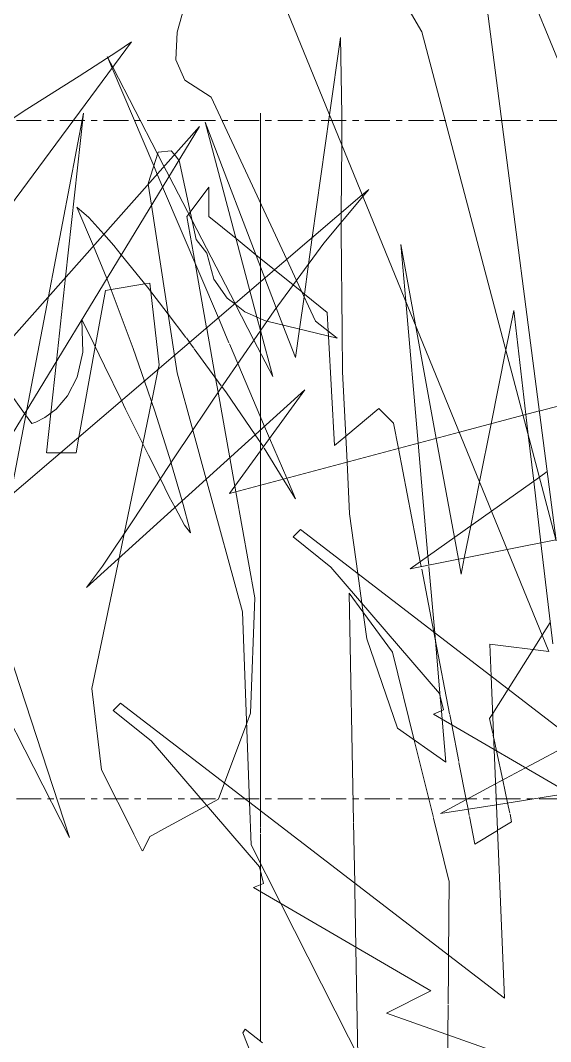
# Model space of a CAD drawing. Header units: inches. Extents: x 8252 to 9002, y -226 to 478.
# Drawn here: x 8357.05 to 8367.7, y 13.5 to 34.01 of the extents above; entities that cross this region are included whole.
import ezdxf

# ---------------------------------------------------------------- set-up
doc = ezdxf.new("R2010")
doc.units = ezdxf.units.IN
doc.header["$MEASUREMENT"] = 0
doc.linetypes.add('Grid Line 1_2_', pattern=[0.875, 0.5, -0.125, 0.125, -0.125])
doc.layers.add('A-DETL-GENF', color=92, linetype='Continuous', lineweight=9)
doc.layers.add('A-FLOR-LEVL-1', color=51, linetype='Grid Line 1_2_', lineweight=9)

# ---------------------------------------------------------------- blocks, each defined once
blk = doc.blocks.new('fountain grass 26746 - fountain grass 26746-1770215-Section 18')
at = {"layer": 'A-DETL-GENF'}
for p, q in [((8359.283, 33.583), (8355.501, 28.478)), ((8358.988, 33.38), (8359.283, 33.583)), ((8358.226, 32.893), (8358.988, 33.38)), ((8357.175, 32.226), (8358.226, 32.893)), ((8356.016, 31.48), (8357.175, 32.226)), ((8352.93, 23.185), (8360.644, 31.882)), ((8360.644, 31.882), (8355.35, 23.185)), ((8363.916, 30.507), (8364.045, 30.617)), ((8364.045, 30.617), (8363.929, 30.477)), ((8355.35, 23.185), (8363.916, 30.507)), ((8363.929, 30.477), (8363.145, 29.536)), ((8363.145, 29.536), (8362.144, 28.176)), ((8362.144, 28.176), (8361.119, 26.694)), ((8367.488, 26.17), (8370.408, 26.948)), ((8361.119, 26.694), (8360.151, 25.243)), ((8358.375, 22.617), (8362.761, 26.588)), ((8362.761, 26.588), (8361.249, 24.508)), ((8365.865, 25.738), (8367.147, 26.079)), ((8367.147, 26.079), (8367.473, 26.166)), ((8361.249, 24.508), (8365.865, 25.738)), ((8360.151, 25.243), (8359.318, 23.977)), ((8367.475, 24.837), (8366.512, 24.154)), ((8367.631, 24.948), (8367.475, 24.837)), ((8366.512, 24.154), (8364.879, 22.996)), ((8359.318, 23.977), (8358.7, 23.05)), ((8366.827, 23.383), (8367.803, 23.577)), ((8364.879, 22.996), (8366.827, 23.383)), ((8358.7, 23.05), (8358.375, 22.617)), ((8368.199, 19.535), (8367.195, 18.997)), ((8367.195, 18.997), (8366.594, 18.675)), ((8366.594, 18.675), (8365.484, 18.08)), ((8366.611, 18.256), (8368.073, 18.485)), ((8365.484, 18.08), (8366.611, 18.256))]:
    blk.add_line(p, q, dxfattribs=at)
blk = doc.blocks.new('lupin 26755 - lupin 26755-1770228-Section 18')
at = {"layer": 'A-DETL-GENF'}
for p, q in [((8371.276, 24.822), (8364.853, 40.544)), ((8362.527, 23.635), (8362.675, 23.784)), ((8363.287, 23.026), (8362.527, 23.635)), ((8362.675, 23.784), (8370.386, 17.852)), ((8365.464, 20.492), (8363.287, 23.026)), ((8365.546, 20.159), (8365.464, 20.492)), ((8365.344, 20.076), (8365.546, 20.159)), ((8368.903, 18), (8365.344, 20.076))]:
    blk.add_line(p, q, dxfattribs=at)
blk = doc.blocks.new('lupin 26755 - lupin 26755-V1-Section 18')
at = {"layer": 'A-DETL-GENF'}
for p, q in [((8361.07, 40.719), (8365.114, 33.785)), ((8367.811, 23.56), (8365.954, 37.85)), ((8367.663, 21.336), (8361.24, 37.058)), ((8365.114, 33.785), (8367.811, 23.56)), ((8366.504, 20.839), (8366.477, 21.484)), ((8366.477, 21.484), (8367.663, 21.336)), ((8366.552, 19.68), (8366.504, 20.839)), ((8358.914, 20.149), (8359.062, 20.298)), ((8359.674, 19.54), (8358.914, 20.149)), ((8359.062, 20.298), (8366.773, 14.366)), ((8361.851, 17.006), (8359.674, 19.54)), ((8366.565, 19.364), (8366.552, 19.672)), ((8366.773, 14.366), (8366.565, 19.364)), ((8361.933, 16.673), (8361.851, 17.006)), ((8361.731, 16.59), (8361.933, 16.673)), ((8365.29, 14.514), (8361.731, 16.59)), ((8364.401, 14.069), (8365.29, 14.514)), ((8366.922, 13.179), (8364.401, 14.069))]:
    blk.add_line(p, q, dxfattribs=at)
blk = doc.blocks.new('hydrangea 26752 - hydrangea 26752-1770219-Section 18')
at = {"layer": 'A-DETL-GENF'}
for p, q in [((8360.372, 34.401), (8360.2, 33.774)), ((8360.2, 33.774), (8360.173, 33.222)), ((8360.173, 33.222), (8360.35, 32.81)), ((8360.35, 32.81), (8360.882, 32.473)), ((8360.882, 32.473), (8362.398, 29.209)), ((8360.079, 31.391), (8359.813, 31.367)), ((8360.142, 31.316), (8360.079, 31.391)), ((8359.813, 31.367), (8359.614, 30.738)), ((8360.233, 31.206), (8360.142, 31.316)), ((8360.579, 29.613), (8360.237, 31.201)), ((8359.616, 30.723), (8359.681, 30.3)), ((8359.681, 30.3), (8360.144, 27.283)), ((8360.792, 29.336), (8360.579, 29.613)), ((8360.937, 28.815), (8360.792, 29.336)), ((8362.398, 29.209), (8362.594, 28.787)), ((8361.201, 28.432), (8360.937, 28.815)), ((8362.594, 28.787), (8362.973, 27.969)), ((8361.353, 28.316), (8361.201, 28.432)), ((8361.558, 28.16), (8361.353, 28.316)), ((8361.983, 27.971), (8361.558, 28.16)), ((8363.413, 27.629), (8361.999, 27.967)), ((8362.973, 27.969), (8363.413, 27.629)), ((8360.144, 27.283), (8360.198, 26.929)), ((8360.198, 26.929), (8360.512, 25.783)), ((8360.512, 25.783), (8360.782, 24.796)), ((8360.782, 24.796), (8361.512, 22.13)), ((8361.512, 22.13), (8361.652, 18.305)), ((8361.652, 18.305), (8361.683, 17.452)), ((8361.683, 17.452), (8362.281, 16.269)), ((8362.281, 16.269), (8364.008, 12.854)), ((8361.564, 13.748), (8361.517, 13.674)), ((8361.911, 13.473), (8361.564, 13.748)), ((8361.517, 13.674), (8362.618, 10.898))]:
    blk.add_line(p, q, dxfattribs=at)
blk = doc.blocks.new('fountain grass 26746 - fountain grass 26746-V10-Section 18')
at = {"layer": 'A-DETL-GENF'}
for p, q in [((8363.26, 32.114), (8363.479, 33.667)), ((8363.506, 32.123), (8363.479, 33.667)), ((8358.804, 33.262), (8358.791, 33.288)), ((8358.791, 33.288), (8358.802, 33.261)), ((8358.802, 33.261), (8358.89, 33.054)), ((8358.903, 33.071), (8358.804, 33.262)), ((8358.89, 33.054), (8359.726, 31.091)), ((8359.802, 31.334), (8358.903, 33.071)), ((8362.912, 29.649), (8363.26, 32.114)), ((8363.502, 31.521), (8363.506, 32.123)), ((8361.959, 28.834), (8360.757, 31.965)), ((8360.757, 31.965), (8361.66, 28.578)), ((8363.494, 30.147), (8363.502, 31.521)), ((8359.933, 31.081), (8359.802, 31.334)), ((8359.726, 31.091), (8359.796, 30.926)), ((8360.036, 30.883), (8359.933, 31.081)), ((8359.796, 30.926), (8359.905, 30.669)), ((8360.498, 29.991), (8360.036, 30.883)), ((8359.905, 30.669), (8361.026, 28.036)), ((8358.426, 30.054), (8358.185, 30.263)), ((8358.185, 30.263), (8358.514, 29.48)), ((8358.723, 29.716), (8358.426, 30.054)), ((8361.361, 28.323), (8360.498, 29.991)), ((8363.492, 29.757), (8363.493, 29.954)), ((8363.493, 29.954), (8363.494, 30.147)), ((8363.51, 27.778), (8363.492, 29.757)), ((8358.924, 29.487), (8358.723, 29.716)), ((8362.837, 29.117), (8362.912, 29.649)), ((8358.514, 29.48), (8358.786, 28.83)), ((8359.074, 29.302), (8358.924, 29.487)), ((8364.689, 29.507), (8364.788, 28.373)), ((8364.984, 27.893), (8364.689, 29.507)), ((8359.601, 28.651), (8359.074, 29.302)), ((8362.745, 28.462), (8362.837, 29.117)), ((8358.793, 28.813), (8359.316, 27.423)), ((8362.188, 28.237), (8361.959, 28.834)), ((8360.017, 28.109), (8359.601, 28.651)), ((8361.66, 28.578), (8361.8, 28.052)), ((8362.653, 27.811), (8362.745, 28.462)), ((8364.788, 28.373), (8365.037, 25.517)), ((8360.374, 27.644), (8360.017, 28.109)), ((8361.739, 27.591), (8361.372, 28.302)), ((8362.322, 27.89), (8362.188, 28.237)), ((8366.958, 28.184), (8366.8, 27.394)), ((8367.203, 26.094), (8366.958, 28.184)), ((8358.42, 27.725), (8358.283, 27.995)), ((8358.283, 27.995), (8358.3, 27.35)), ((8361.026, 28.036), (8361.238, 27.536)), ((8361.8, 28.052), (8361.872, 27.783)), ((8358.738, 27.075), (8358.42, 27.725)), ((8361.872, 27.783), (8362.118, 26.86)), ((8362.572, 27.238), (8362.322, 27.89)), ((8362.572, 27.238), (8362.653, 27.811)), ((8363.518, 26.955), (8363.51, 27.769)), ((8365.401, 25.614), (8364.984, 27.893)), ((8360.442, 27.551), (8360.382, 27.634)), ((8360.532, 27.429), (8360.448, 27.543)), ((8361.246, 27.517), (8361.415, 27.122)), ((8362.118, 26.86), (8361.739, 27.591)), ((8358.3, 27.35), (8358.19, 26.846)), ((8359.316, 27.423), (8359.541, 26.767)), ((8361.083, 26.672), (8360.542, 27.415)), ((8366.8, 27.394), (8366.503, 25.908)), ((8361.415, 27.122), (8361.953, 25.856)), ((8359.08, 26.373), (8358.738, 27.075)), ((8363.61, 25.137), (8363.518, 26.955)), ((8358.19, 26.846), (8357.997, 26.47)), ((8359.541, 26.767), (8359.748, 26.16)), ((8357.134, 26.115), (8356.819, 26.555)), ((8357.997, 26.47), (8357.765, 26.204)), ((8361.188, 26.528), (8361.094, 26.657)), ((8361.764, 25.685), (8361.188, 26.528)), ((8359.163, 26.205), (8359.08, 26.373)), ((8357.278, 25.915), (8357.134, 26.115)), ((8357.765, 26.204), (8357.539, 26.033)), ((8359.621, 25.275), (8359.163, 26.205)), ((8359.748, 26.16), (8360.074, 25.125)), ((8367.25, 25.687), (8367.203, 26.094)), ((8357.362, 25.942), (8357.278, 25.915)), ((8357.539, 26.033), (8357.362, 25.942)), ((8361.953, 25.856), (8362.055, 25.617)), ((8366.503, 25.908), (8366.27, 24.745)), ((8361.929, 25.443), (8361.764, 25.685)), ((8367.359, 24.755), (8367.25, 25.687)), ((8362.055, 25.617), (8362.397, 24.814)), ((8365.037, 25.517), (8365.235, 23.249)), ((8365.765, 23.624), (8365.401, 25.614)), ((8359.86, 24.801), (8359.621, 25.275)), ((8362.329, 24.796), (8361.944, 25.421)), ((8360.074, 25.125), (8360.085, 25.092)), ((8360.085, 25.092), (8360.298, 24.358)), ((8363.662, 24.102), (8363.61, 25.137)), ((8358.034, 17.596), (8354.358, 24.795)), ((8360.04, 24.444), (8359.86, 24.801)), ((8362.572, 24.402), (8362.329, 24.796)), ((8362.397, 24.814), (8362.572, 24.402)), ((8366.27, 24.745), (8366.093, 23.857)), ((8367.504, 23.518), (8367.359, 24.755)), ((8360.155, 24.229), (8360.04, 24.444)), ((8360.345, 23.872), (8360.155, 24.229)), ((8360.298, 24.358), (8360.32, 24.284)), ((8360.32, 24.284), (8360.448, 23.804)), ((8363.825, 22.899), (8363.662, 24.1)), ((8360.463, 23.719), (8360.345, 23.872)), ((8360.448, 23.804), (8360.463, 23.719)), ((8366.093, 23.857), (8365.964, 23.211)), ((8365.845, 23.188), (8365.765, 23.624)), ((8367.742, 21.489), (8367.504, 23.518)), ((8365.235, 23.249), (8365.251, 23.07)), ((8365.899, 22.89), (8365.845, 23.188)), ((8365.964, 23.211), (8365.899, 22.89)), ((8365.254, 23.042), (8365.37, 21.711)), ((8363.906, 22.306), (8363.825, 22.899)), ((8364.004, 21.586), (8363.906, 22.306)), ((8356.584, 22.026), (8358.034, 17.596)), ((8364.622, 19.792), (8364.004, 21.586)), ((8365.37, 21.711), (8365.482, 20.419)), ((8365.482, 20.419), (8365.506, 20.143)), ((8365.506, 20.143), (8365.521, 19.973)), ((8365.521, 19.973), (8365.597, 19.109)), ((8365.597, 19.109), (8364.622, 19.792))]:
    blk.add_line(p, q, dxfattribs=at)
blk = doc.blocks.new('lupin 26755 - lupin 26755-V11-Section 18')
at = {"layer": 'A-DETL-GENF'}
for p, q in [((8357.614, 28.466), (8358.315, 32.147)), ((8357.957, 28.852), (8358.315, 32.147)), ((8361.874, 30.336), (8361.874, 32.147)), ((8361.874, 30.336), (8361.874, 32.147)), ((8360.836, 30.664), (8360.46, 30.163)), ((8360.836, 30.071), (8360.836, 30.664)), ((8361.874, 30.336), (8361.874, 30.664)), ((8361.874, 30.664), (8361.874, 30.336)), ((8360.46, 30.163), (8360.43, 30.122)), ((8361.874, 29.227), (8361.874, 30.336)), ((8361.874, 30.071), (8361.874, 30.336)), ((8361.874, 30.336), (8361.874, 30.071)), ((8361.874, 29.227), (8361.874, 30.336)), ((8360.43, 30.122), (8360.391, 30.071)), ((8360.391, 30.071), (8360.558, 29.134)), ((8361.38, 29.629), (8360.836, 30.071)), ((8361.874, 29.055), (8361.874, 30.071)), ((8361.874, 30.071), (8361.874, 29.227)), ((8361.778, 29.306), (8361.38, 29.629)), ((8360.558, 29.134), (8360.79, 27.835)), ((8362.154, 29), (8361.778, 29.306)), ((8361.874, 29.056), (8361.874, 29.227)), ((8361.874, 29.227), (8361.874, 29.056)), ((8361.874, 29.056), (8361.874, 29.227)), ((8361.874, 28.762), (8361.874, 29.055)), ((8361.874, 29.055), (8361.874, 28.762)), ((8361.874, 28.762), (8361.874, 29.055)), ((8361.874, 28.762), (8361.874, 29.055)), ((8362.527, 28.697), (8362.154, 29)), ((8357.774, 27.167), (8357.957, 28.852)), ((8359.65, 28.736), (8359.546, 28.719)), ((8359.67, 28.562), (8359.65, 28.736)), ((8361.874, 28.019), (8361.874, 28.762)), ((8361.874, 28.762), (8361.874, 28.019)), ((8361.874, 28.019), (8361.874, 28.762)), ((8361.874, 28.143), (8361.874, 28.762)), ((8361.874, 28.736), (8361.874, 28.588)), ((8361.874, 28.019), (8361.874, 28.736)), ((8358.76, 28.588), (8358.553, 27.452)), ((8358.871, 28.606), (8358.76, 28.588)), ((8359.546, 28.719), (8358.871, 28.606)), ((8359.837, 27.09), (8359.67, 28.562)), ((8361.874, 28.588), (8361.874, 28.019)), ((8362.701, 28.556), (8362.527, 28.697)), ((8362.752, 28.514), (8362.701, 28.556)), ((8357.181, 26.193), (8357.614, 28.466)), ((8363.209, 28.143), (8362.752, 28.514)), ((8361.874, 28.019), (8361.874, 28.143)), ((8363.23, 27.771), (8363.209, 28.143)), ((8361.874, 27.787), (8361.874, 28.019)), ((8361.874, 28.019), (8361.874, 27.787)), ((8361.874, 27.787), (8361.874, 28.019)), ((8361.874, 28.019), (8361.874, 27.787)), ((8361.874, 27.787), (8361.874, 28.019)), ((8361.874, 27.787), (8361.874, 28.019)), ((8360.793, 27.82), (8360.97, 26.827)), ((8361.874, 27.846), (8361.874, 27.787)), ((8361.874, 27.787), (8361.874, 27.846)), ((8361.874, 27.331), (8361.874, 27.774)), ((8361.874, 27.774), (8361.874, 27.331)), ((8361.874, 27.331), (8361.874, 27.774)), ((8361.874, 27.331), (8361.874, 27.772)), ((8361.874, 27.772), (8361.874, 27.331)), ((8361.874, 27.331), (8361.874, 27.772)), ((8361.874, 27.772), (8361.874, 27.331)), ((8361.874, 27.331), (8361.874, 27.772)), ((8363.235, 27.671), (8363.23, 27.771)), ((8363.357, 25.474), (8363.235, 27.671)), ((8358.553, 27.452), (8358.224, 25.642)), ((8361.874, 26.042), (8361.874, 27.331)), ((8361.874, 27.331), (8361.874, 26.042)), ((8361.874, 27.09), (8361.874, 27.331)), ((8361.874, 27.331), (8361.874, 26.042)), ((8361.874, 26.042), (8361.874, 27.331)), ((8361.874, 26.66), (8361.874, 27.331)), ((8361.874, 27.331), (8361.874, 26.042)), ((8361.874, 26.042), (8361.874, 27.331)), ((8357.661, 26.125), (8357.774, 27.167)), ((8359.819, 27.005), (8359.837, 27.09)), ((8361.874, 26.042), (8361.874, 27.09)), ((8359.688, 26.372), (8359.819, 27.005)), ((8360.97, 26.827), (8361.02, 26.545)), ((8361.02, 26.545), (8361.256, 25.225)), ((8361.874, 26.042), (8361.874, 26.66)), ((8359.508, 25.506), (8359.683, 26.35)), ((8356.853, 24.469), (8357.159, 26.08)), ((8357.159, 26.08), (8357.181, 26.193)), ((8357.574, 25.325), (8357.661, 26.125)), ((8361.874, 26.042), (8361.874, 26.215)), ((8361.874, 26.215), (8361.874, 26.042)), ((8364.247, 26.215), (8363.583, 25.662)), ((8364.544, 25.918), (8364.247, 26.215)), ((8361.874, 25.785), (8361.874, 26.042)), ((8361.874, 26.042), (8361.874, 25.785)), ((8361.874, 25.785), (8361.874, 26.042)), ((8361.874, 26.042), (8361.874, 25.785)), ((8361.874, 25.785), (8361.874, 26.042)), ((8361.874, 25.785), (8361.874, 26.042)), ((8361.874, 26.042), (8361.874, 25.785)), ((8361.874, 25.918), (8361.874, 26.042)), ((8361.874, 26.042), (8361.874, 25.785)), ((8361.874, 25.785), (8361.874, 26.042)), ((8361.874, 25.785), (8361.874, 25.918)), ((8364.641, 25.412), (8364.544, 25.918)), ((8361.874, 25.523), (8361.874, 25.785)), ((8361.874, 25.785), (8361.874, 25.523)), ((8361.874, 25.523), (8361.874, 25.785)), ((8361.874, 25.785), (8361.874, 25.523)), ((8361.874, 25.523), (8361.874, 25.785)), ((8361.874, 25.523), (8361.874, 25.785)), ((8361.874, 25.785), (8361.874, 25.523)), ((8361.874, 25.523), (8361.874, 25.785)), ((8361.874, 25.785), (8361.874, 25.523)), ((8361.874, 25.523), (8361.874, 25.785)), ((8363.583, 25.662), (8363.357, 25.474)), ((8358.224, 25.642), (8358.167, 25.325)), ((8359.131, 23.696), (8359.508, 25.506)), ((8361.874, 25.372), (8361.874, 25.523)), ((8361.874, 25.523), (8361.874, 25.372)), ((8361.874, 25.372), (8361.874, 25.523)), ((8361.874, 25.523), (8361.874, 25.372)), ((8361.874, 25.372), (8361.874, 25.523)), ((8361.874, 25.474), (8361.874, 25.523)), ((8361.874, 25.523), (8361.874, 25.474)), ((8361.874, 25.372), (8361.874, 25.523)), ((8361.874, 25.523), (8361.874, 25.372)), ((8361.874, 25.372), (8361.874, 25.523)), ((8357.854, 25.325), (8357.58, 25.325)), ((8358.167, 25.325), (8357.854, 25.325)), ((8361.874, 25.325), (8361.874, 25.368)), ((8361.874, 25.368), (8361.874, 25.325)), ((8361.874, 24.675), (8361.874, 25.368)), ((8361.874, 25.368), (8361.874, 24.675)), ((8361.874, 24.675), (8361.874, 25.368)), ((8361.874, 24.675), (8361.874, 25.368)), ((8361.874, 25.368), (8361.874, 24.675)), ((8361.874, 24.675), (8361.874, 25.368)), ((8365.08, 23.138), (8364.641, 25.412)), ((8361.256, 25.225), (8361.357, 24.657)), ((8361.357, 24.657), (8361.377, 24.542)), ((8361.874, 24.381), (8361.874, 24.675)), ((8361.874, 24.675), (8361.874, 24.381)), ((8361.874, 24.381), (8361.874, 24.675)), ((8361.874, 24.381), (8361.874, 24.675)), ((8361.874, 24.675), (8361.874, 24.381)), ((8361.874, 24.381), (8361.874, 24.675)), ((8361.377, 24.542), (8361.757, 22.414)), ((8361.874, 24.435), (8361.874, 24.381)), ((8361.874, 24.419), (8361.874, 24.435)), ((8361.874, 24.373), (8361.874, 24.419)), ((8361.874, 19.701), (8361.874, 24.366)), ((8361.874, 24.366), (8361.874, 22.42)), ((8361.874, 20.588), (8361.874, 24.366)), ((8361.874, 18.134), (8361.874, 24.366)), ((8361.874, 24.366), (8361.874, 19.987)), ((8361.874, 24.144), (8361.874, 24.366)), ((8361.874, 24.366), (8361.874, 18.134)), ((8361.874, 18.134), (8361.874, 24.366)), ((8361.874, 24.062), (8361.874, 24.144)), ((8361.874, 23.991), (8361.874, 24.062)), ((8361.874, 18.134), (8361.874, 23.991)), ((8359.03, 23.211), (8359.131, 23.696)), ((8361.874, 18.134), (8361.874, 23.546)), ((8361.874, 23.546), (8361.874, 22.804)), ((8358.485, 20.588), (8359.03, 23.211)), ((8365.099, 23.039), (8365.08, 23.138)), ((8365.353, 21.724), (8365.11, 22.986)), ((8361.874, 22.804), (8361.874, 18.134)), ((8361.757, 22.414), (8361.669, 20.095)), ((8361.874, 18.134), (8361.874, 22.508)), ((8361.874, 21.321), (8361.874, 22.508)), ((8361.874, 22.414), (8361.874, 20.095)), ((8363.741, 17.912), (8363.654, 22.508)), ((8363.93, 22.132), (8363.654, 22.508)), ((8364.525, 21.321), (8363.93, 22.132)), ((8367.692, 21.914), (8367.531, 21.659)), ((8365.381, 21.578), (8365.353, 21.724)), ((8365.67, 20.079), (8365.381, 21.578)), ((8367.531, 21.659), (8367.351, 21.375)), ((8367.351, 21.375), (8366.845, 20.576)), ((8361.874, 21.321), (8361.874, 18.134)), ((8361.874, 21.321), (8361.874, 19.349)), ((8361.874, 20.91), (8361.874, 21.321)), ((8364.525, 21.321), (8364.96, 19.555)), ((8361.874, 18.134), (8361.874, 20.91)), ((8358.676, 18.958), (8358.485, 20.588)), ((8361.874, 18.958), (8361.874, 20.588)), ((8361.874, 19.701), (8361.874, 20.58)), ((8361.874, 20.58), (8361.874, 19.701)), ((8366.845, 20.576), (8366.535, 20.087)), ((8361.669, 20.095), (8361.594, 19.893)), ((8361.874, 20.095), (8361.874, 18.369)), ((8361.874, 19.987), (8361.874, 18.134)), ((8365.711, 19.867), (8365.673, 20.065)), ((8366.535, 20.087), (8366.471, 19.987)), ((8366.471, 19.987), (8366.536, 19.688)), ((8361.594, 19.893), (8361.149, 18.692)), ((8365.855, 19.125), (8365.712, 19.862)), ((8361.874, 19.69), (8361.874, 19.496)), ((8361.874, 19.496), (8361.874, 18.134)), ((8364.96, 19.555), (8365.344, 18.001)), ((8366.541, 19.66), (8366.556, 19.594)), ((8366.556, 19.594), (8366.61, 19.338)), ((8361.874, 19.349), (8361.874, 18.134)), ((8366.61, 19.338), (8366.736, 18.751)), ((8366.003, 18.358), (8365.858, 19.106)), ((8359.325, 17.668), (8358.676, 18.958)), ((8361.874, 18.134), (8361.874, 18.958)), ((8361.149, 18.692), (8361.083, 18.514)), ((8366.736, 18.751), (8366.835, 18.291)), ((8361.083, 18.513), (8361.031, 18.375)), ((8361.029, 18.369), (8360.792, 18.239)), ((8361.874, 18.364), (8361.874, 18.134)), ((8366.04, 18.167), (8366.003, 18.358)), ((8366.835, 18.291), (8366.879, 18.086)), ((8360.792, 18.239), (8359.796, 17.694)), ((8361.874, 18.134), (8361.874, 17.937)), ((8361.874, 17.937), (8361.874, 18.134)), ((8361.874, 18.134), (8361.874, 17.937)), ((8361.874, 18.134), (8361.874, 17.937)), ((8361.874, 17.937), (8361.874, 18.134)), ((8361.874, 17.937), (8361.874, 18.134)), ((8361.874, 18.134), (8361.874, 17.937)), ((8361.874, 17.937), (8361.874, 18.134)), ((8361.874, 18.134), (8361.874, 17.937)), ((8361.874, 17.937), (8361.874, 18.134)), ((8361.874, 18.134), (8361.874, 17.937)), ((8361.874, 17.937), (8361.874, 18.134)), ((8361.874, 18.134), (8361.874, 17.937)), ((8361.874, 17.937), (8361.874, 18.134)), ((8366.064, 18.041), (8366.04, 18.167)), ((8366.883, 18.064), (8366.916, 17.91)), ((8361.874, 17.936), (8361.874, 17.809)), ((8361.874, 17.809), (8361.874, 17.936)), ((8361.874, 17.936), (8361.874, 17.809)), ((8361.874, 17.936), (8361.874, 17.809)), ((8361.874, 17.809), (8361.874, 17.936)), ((8361.874, 17.809), (8361.874, 17.936)), ((8361.874, 17.936), (8361.874, 17.809)), ((8361.874, 17.809), (8361.874, 17.936)), ((8361.874, 17.936), (8361.874, 17.809)), ((8361.874, 17.809), (8361.874, 17.936)), ((8361.874, 17.936), (8361.874, 17.91)), ((8361.874, 17.809), (8361.874, 17.936)), ((8361.874, 17.936), (8361.874, 17.809)), ((8361.874, 17.809), (8361.874, 17.936)), ((8361.874, 17.91), (8361.874, 17.809)), ((8363.764, 16.681), (8363.741, 17.898)), ((8365.348, 17.983), (8365.657, 16.73)), ((8366.175, 17.465), (8366.068, 18.021)), ((8366.916, 17.91), (8366.648, 17.749)), ((8359.494, 17.332), (8359.327, 17.665)), ((8359.787, 17.689), (8359.65, 17.614)), ((8361.874, 17.799), (8361.874, 17.69)), ((8361.874, 17.69), (8361.874, 17.799)), ((8361.874, 17.799), (8361.874, 17.69)), ((8361.874, 17.799), (8361.874, 17.69)), ((8361.874, 17.69), (8361.874, 17.799)), ((8361.874, 17.69), (8361.874, 17.799)), ((8361.874, 17.799), (8361.874, 17.69)), ((8361.874, 17.69), (8361.874, 17.799)), ((8361.874, 17.799), (8361.874, 17.69)), ((8361.874, 17.69), (8361.874, 17.799)), ((8361.874, 17.799), (8361.874, 17.69)), ((8361.874, 17.69), (8361.874, 17.799)), ((8361.874, 17.799), (8361.874, 17.69)), ((8361.874, 17.69), (8361.874, 17.799)), ((8361.874, 17.67), (8361.874, 17.074)), ((8361.874, 17.074), (8361.874, 17.67)), ((8361.874, 17.67), (8361.874, 17.074)), ((8361.874, 17.67), (8361.874, 17.614)), ((8361.874, 17.317), (8361.874, 17.67)), ((8361.874, 17.074), (8361.874, 17.67)), ((8361.874, 17.67), (8361.874, 17.074)), ((8361.874, 17.074), (8361.874, 17.67)), ((8361.874, 17.67), (8361.874, 17.074)), ((8361.874, 17.074), (8361.874, 17.67)), ((8361.874, 17.67), (8361.874, 17.465)), ((8361.874, 17.465), (8361.874, 17.67)), ((8361.874, 17.67), (8361.874, 17.074)), ((8361.874, 17.074), (8361.874, 17.67)), ((8366.633, 17.74), (8366.175, 17.465)), ((8359.65, 17.614), (8359.508, 17.329)), ((8361.874, 17.614), (8361.874, 17.317)), ((8359.502, 17.318), (8359.501, 17.317)), ((8359.501, 17.317), (8359.501, 17.318)), ((8361.874, 17.074), (8361.874, 16.913)), ((8361.874, 16.913), (8361.874, 17.074)), ((8361.874, 17.074), (8361.874, 16.913)), ((8361.874, 16.913), (8361.874, 17.074)), ((8361.874, 17.074), (8361.874, 16.913)), ((8361.874, 16.913), (8361.874, 17.074)), ((8361.874, 17.074), (8361.874, 16.913)), ((8361.874, 16.913), (8361.874, 17.074)), ((8361.874, 17.074), (8361.874, 16.913)), ((8361.874, 16.913), (8361.874, 17.074)), ((8361.874, 17.022), (8361.874, 16.994)), ((8361.874, 17.021), (8361.874, 17.022)), ((8361.874, 16.913), (8361.874, 17.021)), ((8361.874, 16.989), (8361.874, 16.928)), ((8361.874, 16.9), (8361.874, 16.649)), ((8361.874, 16.649), (8361.874, 16.9)), ((8361.874, 16.9), (8361.874, 16.649)), ((8361.874, 16.649), (8361.874, 16.9)), ((8361.874, 16.9), (8361.874, 16.649)), ((8361.874, 16.649), (8361.874, 16.9)), ((8361.874, 16.9), (8361.874, 16.849)), ((8361.874, 16.649), (8361.874, 16.9)), ((8361.874, 16.9), (8361.874, 16.649)), ((8361.874, 16.823), (8361.874, 16.9)), ((8361.874, 16.9), (8361.874, 16.725)), ((8361.874, 16.649), (8361.874, 16.9)), ((8361.874, 16.849), (8361.874, 16.771)), ((8361.874, 16.649), (8361.874, 16.823)), ((8361.874, 16.759), (8361.874, 16.665)), ((8361.874, 16.725), (8361.874, 16.649)), ((8361.874, 16.649), (8361.874, 16.507)), ((8361.874, 16.507), (8361.874, 16.649)), ((8361.874, 16.649), (8361.874, 16.507)), ((8361.874, 16.507), (8361.874, 16.649)), ((8361.874, 16.649), (8361.874, 16.507)), ((8361.874, 16.507), (8361.874, 16.649)), ((8361.874, 16.649), (8361.874, 16.507)), ((8361.874, 16.576), (8361.874, 16.649)), ((8361.874, 16.649), (8361.874, 16.576)), ((8361.874, 16.507), (8361.874, 16.649)), ((8361.874, 16.649), (8361.874, 16.507)), ((8361.874, 16.507), (8361.874, 16.649)), ((8363.766, 16.558), (8363.764, 16.681)), ((8365.658, 16.725), (8365.647, 15.232)), ((8361.874, 16.507), (8361.874, 16.576)), ((8361.874, 16.576), (8361.874, 16.559)), ((8361.874, 16.559), (8361.874, 16.513)), ((8361.874, 16.507), (8361.874, 13.502)), ((8361.874, 13.502), (8361.874, 16.507)), ((8361.874, 16.507), (8361.874, 16.447)), ((8361.874, 16.427), (8361.874, 16.507)), ((8361.874, 16.507), (8361.874, 15.538)), ((8361.874, 15.689), (8361.874, 16.507)), ((8361.874, 16.507), (8361.874, 13.502)), ((8361.874, 13.502), (8361.874, 16.507)), ((8361.874, 16.507), (8361.874, 14.351)), ((8361.874, 15.473), (8361.874, 16.507)), ((8361.874, 16.507), (8361.874, 13.502)), ((8361.874, 13.502), (8361.874, 16.507)), ((8361.874, 16.447), (8361.874, 16.368)), ((8361.874, 16.278), (8361.874, 16.427)), ((8363.788, 15.39), (8363.766, 16.557)), ((8361.874, 16.368), (8361.874, 16.284)), ((8361.874, 16.284), (8361.874, 16.202)), ((8361.874, 16.13), (8361.874, 16.278)), ((8361.874, 16.202), (8361.874, 16.131)), ((8361.874, 16.131), (8361.874, 13.502)), ((8361.874, 15.982), (8361.874, 16.13)), ((8361.874, 15.834), (8361.874, 15.982)), ((8361.874, 15.686), (8361.874, 15.834)), ((8361.874, 13.502), (8361.874, 15.689)), ((8361.874, 15.538), (8361.874, 15.686)), ((8361.874, 14.203), (8361.874, 15.473)), ((8363.829, 13.207), (8363.788, 15.376)), ((8365.647, 15.232), (8365.644, 14.971)), ((8365.644, 14.963), (8365.639, 14.248)), ((8361.874, 14.351), (8361.874, 14.203)), ((8365.639, 14.229), (8365.634, 13.634)), ((8365.634, 13.634), (8365.614, 11.105))]:
    blk.add_line(p, q, dxfattribs=at)

msp = doc.modelspace()

# ---------------------------------------------------------------- linework, layer by layer
at = {"layer": 'A-FLOR-LEVL-1'}
for p, q in [((8978.718, 32), (8289.597, 32)), ((8978.718, 18.375), (8289.597, 18.375))]:
    msp.add_line(p, q, dxfattribs=at)

# ---------------------------------------------------------------- block references
at = {"layer": 'A-DETL-GENF'}
for name in ['lupin 26755 - lupin 26755-1770228-Section 18', 'lupin 26755 - lupin 26755-V1-Section 18', 'hydrangea 26752 - hydrangea 26752-1770219-Section 18', 'fountain grass 26746 - fountain grass 26746-1770215-Section 18', 'fountain grass 26746 - fountain grass 26746-V10-Section 18', 'lupin 26755 - lupin 26755-V11-Section 18']:
    msp.add_blockref(name, (0, 0), dxfattribs=at)

doc.saveas('drawing.dxf')
